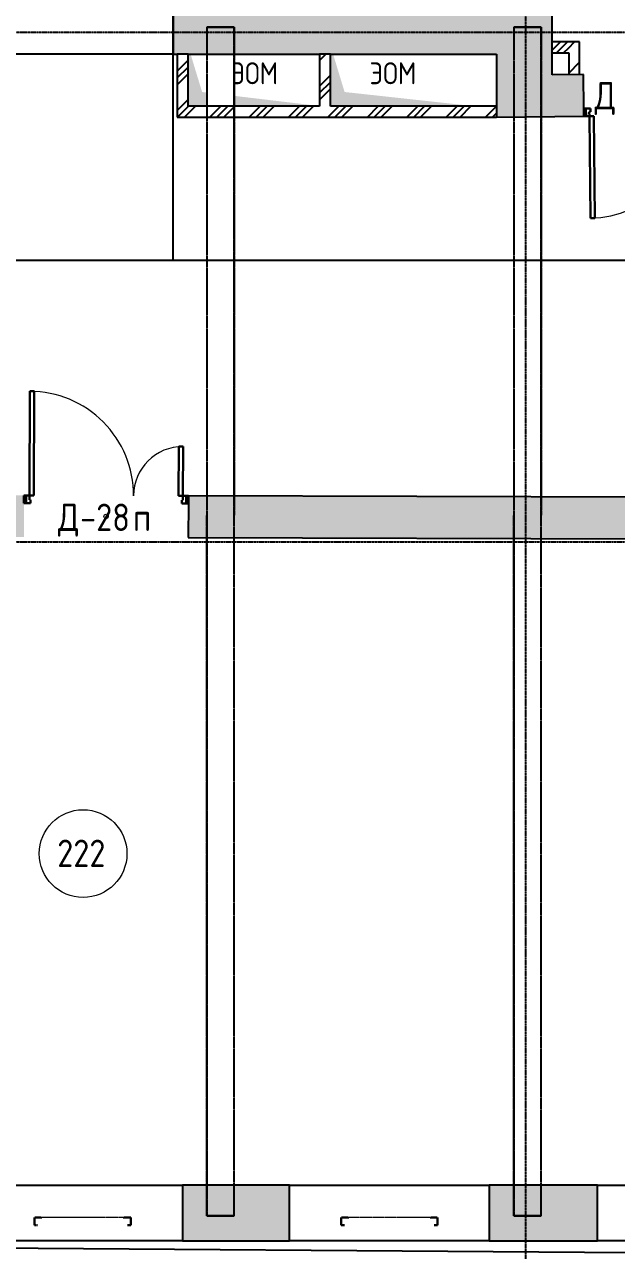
# Model space of a CAD drawing. Header units: millimetres. Extents: x -33838 to 476301, y -41806 to 120107.
# Drawn here: x 142577 to 147977, y 2293 to 13478 of the extents above; entities that cross this region are included whole.
import ezdxf

# ---------------------------------------------------------------- set-up
doc = ezdxf.new("R2010")
doc.units = ezdxf.units.MM
for name, pattern in [('ADSK_Линия сетки', [25, 20, -2.5, 0, -2.5]), ('ADSK_Сверху', [4.5, 3, -1.5]), ('ADSK_Снесено', [4.5, 3, -1.5])]:
    doc.linetypes.add(name, pattern=pattern)
for name, color, linetype, lineweight, true_color in [('_ Окна', 5, 'Continuous', 30, 0x0000ff), ('Стены внутренние', 5, 'Continuous', 18, 0x0000ff), ('Стены наружные', 1, 'ADSK_Снесено', 18, 0xff0000)]:
    doc.layers.add(name, color=color, linetype=linetype, lineweight=lineweight, true_color=true_color)
for name, color, linetype, lineweight in [('Аннотация', 7, 'Continuous', 9), ('Двери', 251, 'Continuous', 18), ('Каркас', 7, 'Continuous', 18), ('Марки дверей', 7, 'Continuous', 20), ('Марки помещений', 7, 'Continuous', 20), ('Окна', 251, 'Continuous', 18), ('Узлы', 7, 'Continuous', 18)]:
    doc.layers.add(name, color=color, linetype=linetype, lineweight=lineweight)
doc.styles.add('GOST Common_1', font='GOST Common_0.ttf', dxfattribs={"width": 0.9, "height": 200})
doc.styles.add('GOST Common_2', font='GOST Common_0.ttf', dxfattribs={"width": 0.9, "height": 250})
pattern_1 = [(45, (108139.4, 150), (-179.6051, 179.6051), []), (45, (108202.9, 150), (0, 359.2102), []), (45, (108075.9, 150), (0, 359.2102), [])]

# ---------------------------------------------------------------- blocks, each defined once
blk = doc.blocks.new('Витраж-тент со смещением вовне - 60мм 30 сдвиг-1466942-02 План 2-го этажа маркировочный')
at = {"layer": '_ Окна', "color": 161, "linetype": 'ADSK_Сверху', "true_color": 0xaaaaff}
for p, q in [((-440, 25), (-440, -45)), ((-440, 25), (-410, 25)), ((-440, -45), (-440, 25)), ((440, 25), (410, 25)), ((440, -45), (440, 25)), ((440, -45), (440, 25)), ((-380, -45), (-440, -45)), ((-380, -35), (-380, -45)), ((380, -35), (380, -45)), ((380, -45), (440, -45))]:
    blk.add_line(p, q, dxfattribs=at)
at = {"layer": 'Окна', "color": 161, "linetype": 'ADSK_Сверху', "true_color": 0xaaaaff}
blk.add_line((-380, -45), (380, -45), dxfattribs=at)
blk = doc.blocks.new('AC_Дверь_Двупольная - Д-28п 1500х2200h-V212-02 План 2-го этажа маркировочный')
at = {"layer": 'Двери', "lineweight": 30}
for p, q in [((-700, 1140), (-660, 1140)), ((-700, 190), (-700, 1140)), ((-660, 1140), (-660, 190)), ((700, 640), (660, 640)), ((660, 640), (660, 190)), ((700, 190), (700, 640)), ((-750, 190), (-730, 190)), ((-750, 120), (-750, 190)), ((-730, 120), (-750, 120)), ((-730, 190), (-700, 190)), ((-730, 120), (-730, 190)), ((-730, 190), (-730, 120)), ((-690, 120), (-730, 120)), ((-660, 190), (-700, 190)), ((-700, 190), (-700, 150)), ((-700, 150), (-690, 150)), ((-690, 150), (-690, 120)), ((660, 190), (700, 190)), ((700, 150), (690, 150)), ((690, 150), (690, 120)), ((690, 120), (730, 120)), ((730, 190), (700, 190)), ((700, 190), (700, 150)), ((730, 120), (730, 190)), ((750, 190), (730, 190)), ((730, 190), (730, 120)), ((730, 120), (750, 120)), ((750, 120), (750, 190))]:
    blk.add_line(p, q, dxfattribs=at)
at = {"layer": 'Двери'}
for centre, radius, start, end in [((-700, 190), 950, 360, 90), ((700, 190), 450, 90, 180)]:
    blk.add_arc(centre, radius, start, end, dxfattribs=at)
blk = doc.blocks.new('AC_Дверь_Однопольная - Д-19л 1030х2200h-1983133-02 План 2-го этажа маркировочный')
at = {"layer": 'Двери', "lineweight": 30}
for p, q in [((465, 1120), (425, 1120)), ((425, 1120), (425, 190)), ((465, 190), (465, 1120)), ((-495, 190), (-515, 190)), ((-515, 190), (-515, 120)), ((-515, 120), (-495, 120)), ((-465, 190), (-495, 190)), ((-495, 190), (-495, 120)), ((-495, 120), (-495, 190)), ((-495, 120), (-455, 120)), ((-465, 150), (-465, 190)), ((-455, 150), (-465, 150)), ((-455, 120), (-455, 150)), ((425, 190), (465, 190)), ((465, 150), (455, 150)), ((455, 150), (455, 120)), ((455, 120), (495, 120)), ((495, 190), (465, 190)), ((465, 190), (465, 150)), ((495, 120), (495, 190)), ((515, 190), (495, 190)), ((495, 190), (495, 120)), ((495, 120), (515, 120)), ((515, 120), (515, 190))]:
    blk.add_line(p, q, dxfattribs=at)
at = {"layer": 'Двери'}
blk.add_arc((465, 190), 930, 90, 180, dxfattribs=at)
blk = doc.blocks.new('ADSK_Марка_Помещение_ОдноЗначение - Номер-247393-02 План 2-го этажа маркировочный')
at = {"layer": 'Марки помещений'}
blk.add_circle((0, 0), 4, dxfattribs=at)
blk = doc.blocks.new('ADSK_Марка_Дверь - Типоразмер_ADSK_Марка-58376-02 План 2-го этажа маркировочный')
at = {"layer": 'Марки дверей', "lineweight": 9}
blk.add_circle((0, 0), 0.2, dxfattribs=at)

msp = doc.modelspace()

# ---------------------------------------------------------------- hatches: boundary and pattern name
at = {"layer": 'Стены внутренние', "lineweight": 25, "true_color": 0x636466}
h = msp.add_hatch(dxfattribs=at)
h.set_pattern_fill('FP_1', color=251, style=0, pattern_type=2)
h.set_pattern_definition(pattern_1)
h.paths.add_polyline_path([(147541.30433, 13219.1501), (147541.30433, 13319.1501), (147391.30433, 13319.1501), (147391.30433, 13219.1501)])
h = msp.add_hatch(dxfattribs=at)
h.set_pattern_fill('FP_1', color=251, style=0, pattern_type=2)
h.set_pattern_definition(pattern_1)
h.paths.add_polyline_path([(147541.30433, 13020.25276), (147585.58755, 13021.54684), (147585.07042, 13075.48784), (147641.30433, 13075.48784), (147641.30433, 13319.1501), (147541.30433, 13319.1501), (147541.30433, 13021.21145)])
h = msp.add_hatch(dxfattribs=at)
h.set_pattern_fill('FP_1', color=251, style=0, pattern_type=2)
h.set_pattern_definition(pattern_1)
h.paths.add_polyline_path([(143968.97335, 12733.9079), (144068.97335, 12733.9079), (144068.97335, 13206.63165), (143968.97335, 13206.63165), (143968.97335, 12735.23504)])
h = msp.add_hatch(dxfattribs=at)
h.set_pattern_fill('FP_1', color=251, style=0, pattern_type=2)
h.set_pattern_definition(pattern_1)
h.paths.add_polyline_path([(145270.30056, 12733.9079), (145368.97335, 12733.9079), (145368.97335, 13206.63165), (145268.97335, 13206.63165), (145268.97335, 12733.9079), (145270.19698, 12733.9079)])
msp.add_hatch(color=251, dxfattribs=at).paths.add_polyline_path([(146881.30433, 12633.9079), (147391.30433, 12638.79725), (147391.30433, 13206.63165), (146881.30433, 13206.63165), (146881.30433, 12735.23504)])
h = msp.add_hatch(color=251, dxfattribs=at)
h.paths.add_polyline_path([(147391.30433, 12638.79725), (147679.93083, 12641.5643), (147676.28795, 13021.54684), (147391.30433, 13018.81471), (147391.30433, 12735.23504)])
h.paths.add_polyline_path([(148709.8835, 12651.43842), (151133.25867, 12674.67122), (151129.61579, 13054.65376), (148706.24062, 13031.42095), (148709.74431, 12665.95663)])
h = msp.add_hatch(dxfattribs=at)
h.set_pattern_fill('FP_1', color=251, style=0, pattern_type=2)
h.set_pattern_definition(pattern_1)
h.paths.add_polyline_path([(145362.39693, 12633.9079), (146881.30433, 12633.9079), (146881.30433, 12733.9079), (143968.97335, 12733.9079), (143968.97335, 12633.9079), (145083.02013, 12633.9079)])
h = msp.add_hatch(color=251, dxfattribs=at)
h.paths.add_polyline_path([(150643.87398, 8780.40893), (150640.00108, 9160.4205), (144072.22926, 9177.78108), (144072.22926, 8797.77975), (150641.87126, 8780.41423)])
h.paths.add_polyline_path([(142571.23005, 8801.74734), (142572.04947, 9181.74601), (135507.91605, 9200.41911), (135507.91605, 8820.41778), (142541.69893, 8801.8254)])
h.paths.add_polyline_path([(134006.91684, 8824.38537), (134007.73626, 9204.38404), (126996.31999, 9222.9178), (126996.31999, 8842.91647), (133964.73987, 8824.49686)])
h.paths.add_polyline_path([(125495.32078, 8846.88406), (125496.1402, 9226.88273), (123737.93688, 9231.53067), (123736.93244, 8851.532), (125345.23721, 8847.28077)])
h.paths.add_polyline_path([(122236.93768, 8855.49694), (122237.75709, 9235.49561), (118638.71545, 9245.00944), (118638.71545, 8865.00811), (122211.1293, 8855.56515)])
h.paths.add_polyline_path([(117111.77609, 8869.04427), (117111.77609, 9249.04559), (116272.42287, 9251.26425), (116273.16835, 8871.26096), (117048.57146, 8869.21133)])
at = {"layer": 'Стены наружные', "linetype": 'Continuous', "lineweight": 25, "true_color": 0x636466}
h = msp.add_hatch(color=251, dxfattribs=at)
h.paths.add_polyline_path([(145083.02013, 13206.63165), (147391.30433, 13206.63165), (147391.30433, 13716.63165), (143932.16837, 13716.63165), (143932.16837, 13206.63165)])
h.paths.add_polyline_path([(141113.17733, 13206.63165), (142112.16837, 13206.63165), (142112.16837, 13716.63165), (141113.17733, 13716.63165), (141113.17733, 13231.10037)])
h.paths.add_polyline_path([(138315.18046, 13206.63165), (139293.17733, 13206.63165), (139293.17733, 13716.63165), (138315.18046, 13716.63165), (138315.18046, 13261.27209)])
h.paths.add_polyline_path([(136495.18046, 13206.63165), (136495.18046, 13716.63165), (135501.45161, 13716.63165), (135501.45161, 13206.63165)])
h.paths.add_polyline_path([(132938.28842, 13206.63165), (133681.45161, 13206.63165), (133681.45161, 13716.63165), (132691.76651, 13716.63165), (132691.76651, 13206.63165)])
h.paths.add_polyline_path([(130871.76651, 13206.63165), (130871.76651, 13716.63165), (129873.38316, 13716.63165), (129873.38316, 13206.63165)])
h.paths.add_polyline_path([(127293.77171, 13206.63165), (128053.38316, 13206.63165), (128053.38316, 13716.63165), (127043.97335, 13716.63165), (127043.97335, 13206.63165)])
h.paths.add_polyline_path([(124752.4505, 13206.63165), (125223.97335, 13206.63165), (125223.97335, 13716.63165), (124246.97335, 13716.63165), (124246.97335, 13206.63165)])
h.paths.add_polyline_path([(119669.8081, 13206.63165), (122426.97335, 13206.63165), (122426.97335, 13716.63165), (119440.71759, 13716.63165), (119440.71759, 13359.61744), (119399.51053, 13309.61744), (119314.63569, 13309.61744), (119314.63569, 13206.63165), (119440.71759, 13206.63165)])
h = msp.add_hatch(color=251, dxfattribs=at)
h.paths.add_polyline_path([(150165.66254, 2379.50427), (150686.33128, 2379.50427), (150686.33128, 2889.50427), (149625.02359, 2889.50427), (149625.02359, 2379.50427)])
h.paths.add_polyline_path([(147805.02359, 2379.50427), (147805.02359, 2889.50427), (146815.58462, 2889.50427), (146815.58462, 2379.50427), (147624.34134, 2379.50427)])
h.paths.add_polyline_path([(144016.97567, 2379.50427), (144995.58462, 2379.50427), (144995.58462, 2889.50427), (144016.97567, 2889.50427), (144016.97567, 2714.83314)])
h.paths.add_polyline_path([(141209.00591, 2379.50427), (142196.97567, 2379.50427), (142196.97567, 2889.50427), (141209.00591, 2889.50427), (141209.00591, 2714.83314)])
h.paths.add_polyline_path([(138659.84039, 2379.50427), (139389.00591, 2379.50427), (139389.00591, 2889.50427), (138360.25895, 2889.50427), (138360.25895, 2379.50427)])
h.paths.add_polyline_path([(135333.3475, 2379.50427), (136540.25895, 2379.50427), (136540.25895, 2889.50427), (135333.3475, 2889.50427), (135333.3475, 2714.83314)])
h.paths.add_polyline_path([(132532.85559, 2379.50427), (133933.3475, 2379.50427), (133933.3475, 2889.50427), (132532.85559, 2889.50427), (132532.85559, 2714.83314)])
h.paths.add_polyline_path([(131132.85559, 2379.50427), (131132.85559, 2889.50427), (129903.39975, 2889.50427), (129903.39975, 2379.50427), (130908.57335, 2379.50427)])
h.paths.add_polyline_path([(127919.58131, 2379.50427), (128083.39975, 2379.50427), (128083.39975, 2889.50427), (127094.76194, 2889.50427), (127094.76194, 2379.50427), (127293.77171, 2379.50427)])
h.paths.add_polyline_path([(125274.76194, 2379.50427), (125274.76194, 2889.50427), (124257.12095, 2889.50427), (124257.12095, 2379.50427), (124752.4505, 2379.50427)])
h.paths.add_polyline_path([(116412.39698, 2379.50427), (116813.1385, 2379.50427), (116813.1385, 2889.50427), (116412.39698, 2889.50427), (116412.39698, 2749.36727)])
h.paths.add_polyline_path([(122004.70528, 2379.50427), (122437.12095, 2379.50427), (122437.12095, 2889.50427), (121410.898, 2889.50427), (121410.898, 2379.50427)])
h.paths.add_polyline_path([(119590.898, 2379.50427), (119590.898, 2889.50427), (118633.1385, 2889.50427), (118633.1385, 2379.50427)])
at = {"layer": 'Узлы', "lineweight": 25, "true_color": 0x636466}
for points in [[(145268.97335, 12733.9079), (144490.34241, 12827.04162), (144490.34241, 12735.23504), (144240.34241, 12735.23504), (144240.34241, 12856.94465), (144197.17362, 12862.10816), (144092.46041, 13206.63165), (144068.97335, 13206.63165), (144068.97335, 12733.9079), (145083.02013, 12733.9079)], [(145370.26716, 12733.9079), (146668.97335, 12733.9079), (145497.17362, 12862.10816), (145392.46041, 13206.63165), (145368.97335, 13206.63165), (145368.97335, 12733.9079)]]:
    msp.add_hatch(color=251, dxfattribs=at).paths.add_polyline_path(points)

# ---------------------------------------------------------------- linework, layer by layer
at = {"linetype": 'ADSK_Линия сетки', "lineweight": 25}
for p, q in [((147149.30993, -3863.55169), (147149.30993, 21818.8012)), ((97053.17482, 13406.78828), (165281.11784, 13406.78828)), ((97053.17482, 8756.78828), (165281.11784, 8756.78828))]:
    msp.add_line(p, q, dxfattribs=at)
at = {"color": 251, "lineweight": 25, "true_color": 0x636466}
for points in [[(154172.61168, 21084.05859), (154172.61168, 43909.20652), (164172.01721, 43909.20652), (164353.34879, 8682.30207), (158072.80028, 8682.30207), (158072.80028, 300.23165), (150176.33128, 300.23165), (150176.33128, 2256.78828), (139375.37313, 2336.47811), (139475.79504, 2335.73719), (139475.79504, -2582.56685), (127112.04326, -2582.56685), (127112.04326, 2336.47811), (116412.39698, 2336.47811), (116412.39698, 422.0206), (108429.89827, 456.78828), (108429.89827, 8679.25245)], [(119444.63569, 21068.63165), (119440.71759, 13720.1816), (122426.97335, 13716.63165), (122426.97335, 13206.63165), (120564.5631, 13206.63165), (120564.5631, 11328.12025), (143932.16837, 11328.12025), (143932.16837, 13716.63165), (146881.30433, 13716.63165), (146869.10338, 21084.05859), (139456.41559, 21084.05859), (139456.41559, 43675.12698), (126595.23494, 43675.12698), (126595.23494, 21068.63165), (119444.63569, 21068.63165)], [(108910.52572, 11328.12025), (154861.07324, 11328.12025), (154859.2518, 21054.56631), (154172.61168, 21084.05859)]]:
    msp.add_lwpolyline(points, dxfattribs=at)
at = {"layer": 'Каркас', "color": 251, "linetype": 'ADSK_Сверху', "lineweight": 25, "true_color": 0x636466}
for p, q in [((144490.34241, 13454.00246), (144240.34241, 13454.00246)), ((144240.34241, 13454.00246), (144490.34241, 13454.00246)), ((144240.34241, 13454.00246), (144240.34241, 8999.43061)), ((144240.34241, 13454.00246), (144240.34241, 8999.43061)), ((144490.34241, 8999.43061), (144490.34241, 13454.00246)), ((144490.34241, 13454.00246), (144490.34241, 8999.43061)), ((147290.34241, 13454.00246), (147040.34241, 13454.00246)), ((147040.34241, 13454.00246), (147290.34241, 13454.00246)), ((147040.34241, 13454.00246), (147040.34241, 8999.43061)), ((147040.34241, 13454.00246), (147040.34241, 8999.43061)), ((147290.34241, 8999.43061), (147290.34241, 13454.00246)), ((147290.34241, 13454.00246), (147290.34241, 8999.43061)), ((144240.34241, 8999.43061), (144240.34241, 2610.01988)), ((144240.34241, 2610.01988), (144240.34241, 8999.43061)), ((144490.34241, 2610.01988), (144490.34241, 8999.43061)), ((144490.34241, 2610.01988), (144490.34241, 8999.43061)), ((147040.34241, 8999.43061), (147040.34241, 2610.01988)), ((147040.34241, 2610.01988), (147040.34241, 8999.43061)), ((147290.34241, 2610.01988), (147290.34241, 8999.43061)), ((147290.34241, 2610.01988), (147290.34241, 8999.43061)), ((144240.34241, 2610.01988), (144490.34241, 2610.01988)), ((144490.34241, 2610.01988), (144240.34241, 2610.01988)), ((147040.34241, 2610.01988), (147290.34241, 2610.01988)), ((147290.34241, 2610.01988), (147040.34241, 2610.01988))]:
    msp.add_line(p, q, dxfattribs=at)
at = {"layer": 'Стены внутренние', "color": 251, "lineweight": 25, "true_color": 0x636466}
for p, q in [((147641.30433, 13319.1501), (147391.30433, 13319.1501)), ((147641.30433, 13021.21145), (147641.30433, 13319.1501)), ((143968.97335, 13206.63165), (143968.97335, 12633.9079)), ((144068.97335, 13206.63165), (143968.97335, 13206.63165)), ((144068.97335, 12733.9079), (144068.97335, 13206.63165)), ((145268.97335, 13206.63165), (145268.97335, 12733.9079)), ((145368.97335, 13206.63165), (145268.97335, 13206.63165)), ((145368.97335, 12733.9079), (145368.97335, 13206.63165)), ((146881.30433, 13206.63165), (146881.30433, 12633.9079)), ((147391.30433, 13219.1501), (147541.30433, 13219.1501)), ((147391.30433, 13018.81471), (147391.30433, 13206.63165)), ((147541.30433, 13219.1501), (147541.30433, 13020.25276)), ((147676.28795, 13021.54684), (147391.30433, 13018.81471)), ((147679.25977, 12711.56108), (147676.28795, 13021.54684)), ((145268.97335, 12733.9079), (144068.97335, 12733.9079)), ((146881.30433, 12733.9079), (145368.97335, 12733.9079)), ((146881.30433, 12633.9079), (147679.93083, 12641.5643)), ((143968.97335, 12633.9079), (146881.30433, 12633.9079)), ((150640.00108, 9160.4205), (144072.22926, 9177.78108)), ((144072.04423, 9107.78132), (144071.22481, 8797.78241)), ((144071.22481, 8797.78241), (149673.39497, 8782.9742))]:
    msp.add_line(p, q, dxfattribs=at)
at = {"layer": 'Стены внутренние', "color": 251, "linetype": 'ADSK_Сверху', "lineweight": 25, "true_color": 0x636466}
msp.add_line((144068.97335, 12735.23504), (144068.97335, 13206.63165), dxfattribs=at)
at = {"layer": 'Стены наружные', "color": 251, "linetype": 'Continuous', "lineweight": 25, "true_color": 0x636466}
for p, q in [((147391.30433, 13206.63165), (147391.30433, 14076.91422)), ((143932.16837, 13716.63165), (143932.16837, 13206.63165)), ((143932.16837, 13206.63165), (142112.16837, 13206.63165)), ((143932.16837, 13206.63165), (143968.97335, 13206.63165)), ((144068.97335, 13206.63165), (145268.97335, 13206.63165)), ((145368.97335, 13206.63165), (146881.30433, 13206.63165)), ((142196.97567, 2889.50427), (144016.97567, 2889.50427)), ((144995.58462, 2889.50427), (144016.97567, 2889.50427)), ((144016.97567, 2889.50427), (144016.97567, 2379.50427)), ((144995.58462, 2379.50427), (144995.58462, 2889.50427)), ((144995.58462, 2889.50427), (146815.58462, 2889.50427)), ((147805.02359, 2889.50427), (146815.58462, 2889.50427)), ((146815.58462, 2889.50427), (146815.58462, 2379.50427)), ((147805.02359, 2379.50427), (147805.02359, 2889.50427)), ((147805.02359, 2889.50427), (149625.02359, 2889.50427)), ((144016.97567, 2379.50427), (142196.97567, 2379.50427)), ((144016.97567, 2379.50427), (144995.58462, 2379.50427)), ((146815.58462, 2379.50427), (144995.58462, 2379.50427)), ((146815.58462, 2379.50427), (147805.02359, 2379.50427)), ((149625.02359, 2379.50427), (147805.02359, 2379.50427))]:
    msp.add_line(p, q, dxfattribs=at)

# ---------------------------------------------------------------- block references
at = {"layer": '_ Окна', "color": 251, "linetype": 'ADSK_Сверху', "lineweight": 25, "true_color": 0x636466, "rotation": 180}
for p in [(143106.97567, 2549.50427), (145905.58462, 2549.50427)]:
    msp.add_blockref('Витраж-тент со смещением вовне - 60мм 30 сдвиг-1466942-02 План 2-го этажа маркировочный', p, dxfattribs=at)
at = {"layer": 'Двери', "color": 251, "lineweight": 25, "true_color": 0x636466}
for name, p, rotation in [('AC_Дверь_Однопольная - Д-19л 1030х2200h-1983133-02 План 2-го этажа маркировочный', (148193.08573, 12836.49263), 180.5492755352822), ('AC_Дверь_Двупольная - Д-28п 1500х2200h-V212-02 План 2-го этажа маркировочный', (143321.72966, 8989.76421), 359.8485505277052)]:
    msp.add_blockref(name, p, dxfattribs=dict(at, rotation=rotation))
at = {"layer": 'Марки дверей', "color": 251, "lineweight": 25, "true_color": 0x636466, "xscale": 99.99999999999993, "yscale": 99.99999999999993, "zscale": 99.99999999999993}
msp.add_blockref('ADSK_Марка_Дверь - Типоразмер_ADSK_Марка-58376-02 План 2-го этажа маркировочный', (143321.72966, 8989.76421), dxfattribs=at)
at = {"layer": 'Марки помещений', "color": 251, "lineweight": 25, "true_color": 0x636466, "xscale": 99.99999999999993, "yscale": 99.99999999999993, "zscale": 99.99999999999993}
msp.add_blockref('ADSK_Марка_Помещение_ОдноЗначение - Номер-247393-02 План 2-го этажа маркировочный', (143111.76351, 5913.61043), dxfattribs=at)

# ---------------------------------------------------------------- texts
at = {"layer": 'Аннотация', "color": 251, "lineweight": 25, "true_color": 0x636466, "char_height": 200, "width": 555.5694375, "attachment_point": 1, "style": 'GOST Common_2'}
for insert in [(144465.32402, 13133.15309), (145725.32402, 13133.15309)]:
    msp.add_mtext('ЭОМ', dxfattribs=dict(at, insert=insert))
at = {"layer": 'Марки дверей', "color": 251, "lineweight": 25, "true_color": 0x636466, "char_height": 250, "attachment_point": 1, "style": 'GOST Common_1'}
for s, insert, width in [('\\fGOST Common|b0|i0|c204|p34|;\\W.9;Д', (147777.10645, 12953.50572), 245.316375), ('\\fGOST Common|b0|i0|c204|p34|;\\W.9;Д', (142881.90038, 9106.7773), 245.316375), ('-28', (143084.30663, 9106.7773), 584.4301875), ('\\fGOST Common|b0|i0|c204|p34|;\\W.9;п', (143566.50976, 9106.7773), 194.8100625)]:
    msp.add_mtext(s, dxfattribs=dict(at, insert=insert, width=width))
at = {"layer": 'Марки помещений', "color": 251, "lineweight": 25, "true_color": 0x636466, "insert": (142875.50625, 6041.33551), "char_height": 250, "width": 584.4301875, "attachment_point": 1, "style": 'GOST Common_1'}
msp.add_mtext('222', dxfattribs=at)

doc.saveas('drawing.dxf')
